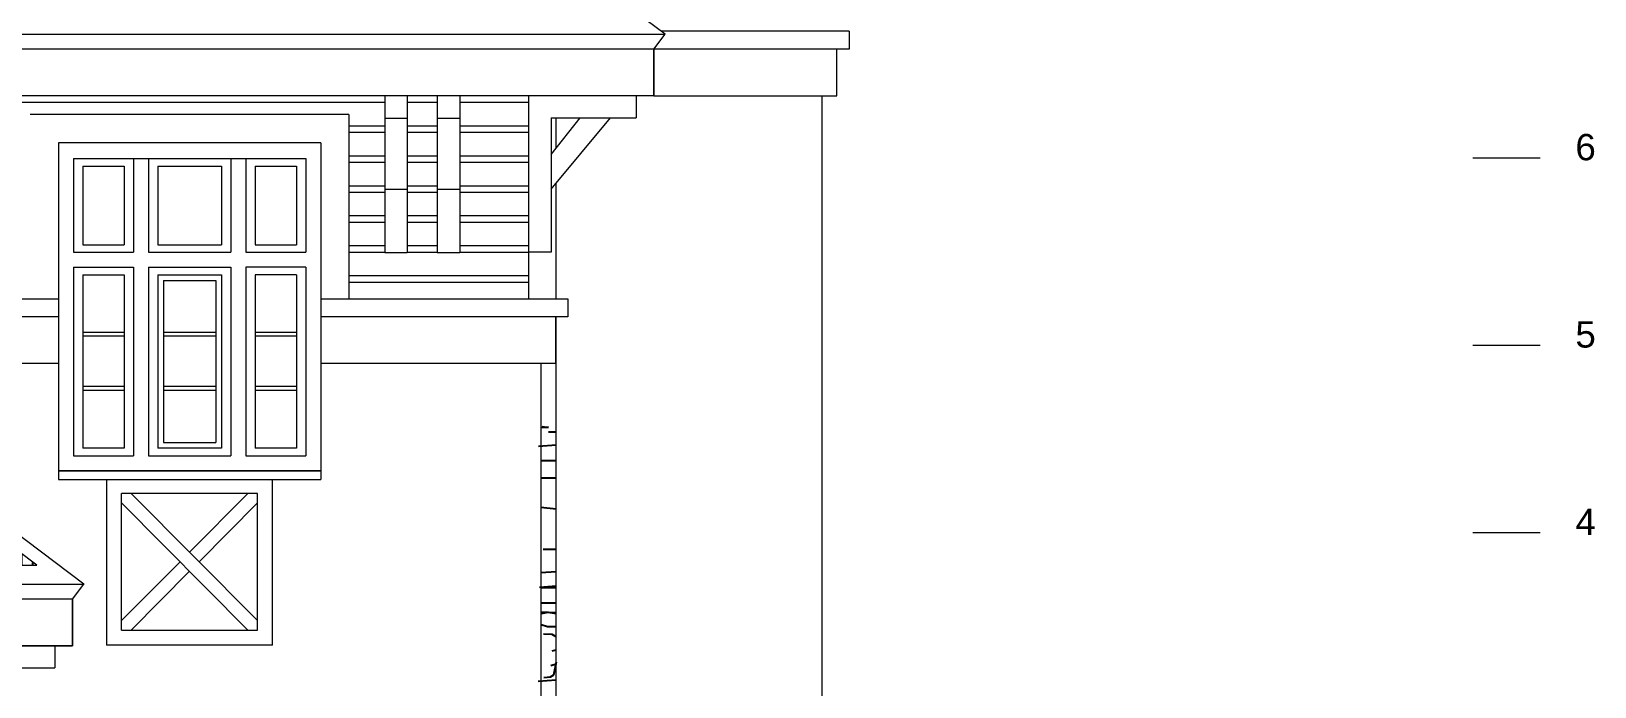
# Model space of a CAD drawing. Header units: millimetres. Extents: x 85048 to 158814, y 1395 to 38919.
# Drawn here: x 98593 to 106940, y 7123 to 10622 of the extents above; entities that cross this region are included whole.
import ezdxf

# ---------------------------------------------------------------- set-up
doc = ezdxf.new("R2010")
doc.units = ezdxf.units.MM
doc.layers.add('hatches', color=8, linetype='Continuous')
doc.layers.add('wall', color=5, linetype='Continuous')
doc.layers.add('txt', color=7, linetype='Continuous', lineweight=13)
doc.styles.get("Standard").update_dxf_attribs({"font": 'arial.ttf'})

msp = doc.modelspace()

# ---------------------------------------------------------------- hatches: boundary and pattern name
at = {"layer": 'hatches', "ltscale": 50, "true_color": 0x8f9991}
h = msp.add_hatch(dxfattribs=at)
h.set_pattern_fill('AR-RSHKE', color=252, scale=20, style=0)
h.set_pattern_definition([(180, (2172961.77, 1396843.22), (-510, 240), [120, -100, 140, -60, 180, -80]), (180, (2172841.77, 1396853.22), (-510, 240), [100, -380, 80, -120]), (180, (2172601.77, 1396828.22), (-510, 240), [60, -620]), (90, (2172961.77, 1396843.22), (170, 240), [230, -730]), (90, (2172841.77, 1396843.22), (170, 240), [225, -735]), (90, (2172741.77, 1396843.22), (170, 240), [210, -750]), (90, (2172601.77, 1396828.22), (170, 240), [230, -730]), (90, (2172541.77, 1396828.22), (170, 240), [230, -730]), (90, (2172361.77, 1396843.22), (170, 240), [220, -740])])
edge = h.paths.add_edge_path()
edge.add_arc((96180.7, 8877.1), 296.2, 333.85162, 443.80046)
edge.add_line((96212.7, 9171.6), (95831, 9865.2))
edge.add_line((95831, 9865.2), (98622.9, 7771.3))
edge.add_line((98622.9, 7771.3), (96983.4, 7771.3))
edge.add_line((96983.4, 7771.3), (96446.6, 8746.6))

# ---------------------------------------------------------------- linework, layer by layer
at = {"layer": 'hatches', "color": 252, "ltscale": 50, "true_color": 0x8f9991}
for p, q in [((101353.5, 8507.6, -889.3), (101313, 8504.7, -889.3)), ((101320.8, 8512.2, -889.3), (101347.5, 8509.3, -889.3)), ((101347.5, 8509.3, -889.3), (101353.5, 8509.7, -889.3)), ((101395.6, 8482.2, -889.3), (101353.5, 8482.2, -889.3)), ((101395.6, 8412.8, -889.3), (101300.7, 8406.1, -889.3)), ((101313, 8331.4, -666.4), (101395.6, 8331.4, -666.4)), ((101313, 8238.7, -447.4), (101395.6, 8238.7, -447.4)), ((101313, 8081.1, -670.2), (101395.6, 8072.4, -670.2)), ((101395.6, 7856.1, -666.4), (101326.2, 7856.1, -666.4)), ((101395.6, 7736.7, -666.4), (101313, 7730.8, -666.4)), ((101395.6, 7659.7, -443.6), (101306.4, 7653.4, -443.6)), ((101313, 7653.4, -443.6), (101395.6, 7653.4, -443.6)), ((101313, 7571.3, -224.5), (101395.6, 7571.3, -224.5)), ((101313, 7523.1, -443.6), (101395.6, 7519.1, -443.6)), ((101351.5, 7519.9, -443.6), (101314.8, 7511.4, -443.6)), ((101395.6, 7512.4, -443.6), (101351.5, 7519.9, -443.6)), ((101314.8, 7455.4, -443.6), (101348, 7445, -443.6)), ((101348, 7445, -443.6), (101389.5, 7444, -443.6)), ((101374.5, 7401.3, -443.6), (101327, 7403.2, -443.6)), ((101395.6, 7389.1, -443.6), (101374.5, 7401.3, -443.6)), ((101374.5, 7314.4, -443.6), (101395.6, 7320.7, -443.6)), ((101365.2, 7176.6, -443.6), (101382.4, 7187.3, -443.6)), ((101367, 7236.9, -443.6), (101395.6, 7245.5, -443.6)), ((101382.4, 7187.3, -443.6), (101396.1, 7256.2, -443.6)), ((101395.6, 7158.3, -443.6), (101298.9, 7151.4, -443.6)), ((101328.4, 7171.5, -443.6), (101365.2, 7176.6, -443.6))]:
    msp.add_line(p, q, dxfattribs=at)
at = {"layer": 'txt', "color": 8}
for p, q in [((106289.5, 9947.2, 2.6), (106649, 9947.2, 2.6)), ((106289.5, 8947.2, 2.6), (106649, 8947.2, 2.6)), ((106289.5, 7947.2, 2.6), (106649, 7947.2, 2.6))]:
    msp.add_line(p, q, dxfattribs=at)
at = {"layer": 'wall', "color": 250, "linetype": 'Continuous', "lineweight": 15, "ltscale": 0.13}
for p, q in [((101976.4, 10607.2, 2.2), (95614.7, 15378.5, 2.2)), ((89253, 10607.2, 2.2), (101976.4, 10607.2, 2.2)), ((101916.4, 10527.2, 2.2), (101976.4, 10607.2, 2.2)), ((102959.1, 10622.2, 2.2), (101956.4, 10622.2, 2.2)), ((102919.6, 10622.2, 2.2), (102813, 10622.2, 2.2)), ((102959.1, 10622.2, 4), (102959.1, 10527.2, 4)), ((101916.4, 10527.2, 2.2), (89313, 10527.2, 2.2)), ((101916.4, 10277.2, 2.2), (101916.4, 10527.2, 2.2)), ((101916.4, 10527.2, 2.2), (101916.4, 10277.2, 2.2)), ((102959.1, 10527.2, 2.2), (101916.4, 10527.2, 2.2)), ((102894.1, 10277.2, 4), (102894.1, 10527.2, 4)), ((101916.4, 10277.2, 2.2), (89313, 10277.2, 2.2)), ((100479.8, 10277.2, 0.3), (100479.8, 9440.2, 0.3)), ((100599.8, 10277.2, 0.3), (100599.8, 9440.2, 0.3)), ((100760.1, 10277.2, 2.2), (100760.1, 9440.2, 2.2)), ((100880.1, 10277.2, 2.2), (100880.1, 9440.2, 2.2)), ((101248.2, 10277.2, 2.2), (101248.2, 9193.2, 2.2)), ((101822.5, 10279.7, 3), (101822.5, 10159.7, 3)), ((101916.4, 10277.2, 2.2), (102894.1, 10277.2, 2.2)), ((102813, 10277.2, 2.2), (102813, 3897.2, 7.2)), ((100479.8, 10241.2, 2.2), (98396.1, 10241.2, 2.2)), ((100760.1, 10241.2, 2.2), (100599.8, 10241.2, 2.2)), ((101248.2, 10241.2, 2.2), (100880.1, 10241.2, 2.2)), ((98872.9, 7671.3, 2.2), (95613, 10116.2, 2.2)), ((100288, 10177.2, 2.2), (98587.9, 10177.2, 2.2)), ((100288, 10177.2, 2.2), (100288, 9193.2, 2.2)), ((100479.8, 10116.2, 2.2), (100288, 10116.2, 2.2)), ((100599.8, 10157.2, 0.3), (100479.8, 10157.2, 0.3)), ((100760.1, 10116.2, 2.2), (100599.8, 10116.2, 2.2)), ((100880.1, 10157.2, 2.2), (100760.1, 10157.2, 2.2)), ((101248.2, 10116.2, 2.2), (100880.1, 10116.2, 2.2)), ((101368.7, 10159.7, 3), (101822.5, 10159.7, 3)), ((101368.7, 10159.7, 3), (101368.7, 9442.6, 3)), ((101368.7, 9779.2, 3), (101685.4, 10159.7, 3)), ((101368.7, 9964.6, 3), (101522.6, 10159.7, 3)), ((101395.6, 9998.7, -41.3), (101395.6, 10159.7, -41.3)), ((98737.9, 10027.2, 2.2), (98738, 8230.2, 2.2)), ((100138, 10027.2, 2.2), (98737.9, 10027.2, 2.2)), ((100138, 10027.2, 2.2), (100138, 8230.2, 2.2)), ((100479.8, 10081.1, 2.2), (100288, 10081.1, 2.2)), ((100760.1, 10081.1, 2.2), (100599.8, 10081.1, 2.2)), ((101248.2, 10081.1, 2.2), (100880.1, 10081.1, 2.2)), ((98818.2, 9942.6, 2.2), (98818.2, 9442.7, 2.2)), ((98818.2, 9942.6, 2.2), (100058.2, 9942.6, 2.2)), ((99138.3, 9942.6, 2.2), (99138.3, 9482.8, 2.2)), ((99138.3, 9942.6, 2.2), (99138.3, 9442.7, 2.2)), ((99218.3, 9942.6, 2.2), (99218.3, 9442.7, 2.2)), ((99658, 9942.6, 2.2), (99658, 9442.7, 2.2)), ((99738, 9942.6, 2.2), (99738, 9442.7, 2.2)), ((99738, 9942.6, 2.2), (99738, 9442.7, 2.2)), ((100058.2, 9942.6, 2.2), (100058.2, 9442.7, 2.2)), ((100479.8, 9956.2, 2.2), (100288, 9956.2, 2.2)), ((100760.1, 9956.2, 2.2), (100599.8, 9956.2, 2.2)), ((101248.2, 9956.2, 2.2), (100880.1, 9956.2, 2.2)), ((98622.9, 7771.3, 2.2), (95831, 9865.2, 2.2)), ((98868.2, 9902.6, 2.2), (99088.3, 9902.6, 2.2)), ((98868.2, 9902.6, 2.2), (98868.2, 9482.8, 2.2)), ((99088.3, 9902.6, 2.2), (99088.3, 9482.8, 2.2)), ((99268.3, 9902.6, 2.2), (99608, 9902.6, 2.2)), ((99268.3, 9902.6, 2.2), (99268.3, 9482.8, 2.2)), ((99608, 9902.6, 2.2), (99608, 9482.8, 2.2)), ((99788, 9902.6, 2.2), (100008.2, 9902.6, 2.2)), ((99788, 9902.6, 2.2), (99788, 9482.8, 2.2)), ((100008.2, 9902.6, 2.2), (100008.2, 9482.8, 2.2)), ((100479.8, 9921.1, 2.2), (100288, 9921.1, 2.2)), ((100760.1, 9921.1, 2.2), (100599.8, 9921.1, 2.2)), ((101248.2, 9921.1, 2.2), (100880.1, 9921.1, 2.2)), ((100479.8, 9796.1, 2.2), (100288, 9796.1, 2.2)), ((100599.8, 9777.4, 0.3), (100479.8, 9777.4, 0.3)), ((100760.1, 9796.1, 2.2), (100599.8, 9796.1, 2.2)), ((100880.1, 9777.4, 2.2), (100760.1, 9777.4, 2.2)), ((101248.2, 9796.1, 2.2), (100880.1, 9796.1, 2.2)), ((101395.6, 9193.2, -41.3), (101395.6, 9811.5, -41.3)), ((100479.8, 9761, 2.2), (100288, 9761, 2.2)), ((100760.1, 9761, 2.2), (100599.8, 9761, 2.2)), ((101248.2, 9761, 2.2), (100880.1, 9761, 2.2)), ((100479.8, 9636.1, 2.2), (100288, 9636.1, 2.2)), ((100479.8, 9601, 2.2), (100288, 9601, 2.2)), ((100760.1, 9636.1, 2.2), (100599.8, 9636.1, 2.2)), ((100760.1, 9601, 2.2), (100599.8, 9601, 2.2)), ((101248.2, 9636.1, 2.2), (100880.1, 9636.1, 2.2)), ((101248.2, 9601, 2.2), (100880.1, 9601, 2.2)), ((98818.2, 9442.7, 2.2), (99138.3, 9442.7, 2.2)), ((98818.2, 9442.7, 2.2), (99138.3, 9442.7, 2.2)), ((98868.2, 9482.8, 2.2), (99088.3, 9482.8, 2.2)), ((99218.3, 9482.8, 2.2), (99218.3, 9442.7, 2.2)), ((99218.3, 9442.7, 2.2), (99658, 9442.7, 2.2)), ((99268.3, 9482.8, 2.2), (99608, 9482.8, 2.2)), ((99738, 9442.7, 2.2), (100058.2, 9442.7, 2.2)), ((99788, 9482.8, 2.2), (100008.2, 9482.8, 2.2)), ((100479.8, 9476, 2.2), (100288, 9476, 2.2)), ((100479.8, 9440.9, 2.2), (100288, 9440.9, 2.2)), ((100599.8, 9440.2, 0.3), (100479.8, 9440.2, 0.3)), ((100760.1, 9476, 2.2), (100599.8, 9476, 2.2)), ((100760.1, 9440.9, 2.2), (100599.8, 9440.9, 2.2)), ((100880.1, 9440.2, 2.2), (100760.1, 9440.2, 2.2)), ((101248.2, 9476, 2.2), (100880.1, 9476, 2.2)), ((101248.2, 9440.9, 2.2), (100880.1, 9440.9, 2.2)), ((101368.7, 9442.6, 3), (101249, 9442.6, 3)), ((98818.2, 9362.7, 2.2), (98818.2, 8356.2, 2.2)), ((98818.2, 9362.7, 2.2), (99138.3, 9362.7, 2.2)), ((98818.2, 9362.7, 2.2), (99138.3, 9362.7, 2.2)), ((99138.3, 9362.7, 2.2), (99138.3, 8356.2, 2.2)), ((99138.3, 9362.7, 2.2), (99138.3, 8356.2, 2.2)), ((99218.3, 9362.7, 2.2), (99658, 9362.7, 2.2)), ((99218.3, 9362.7, 2.2), (99218.3, 8356.2, 2.2)), ((99218.3, 9362.7, 2.2), (99658, 9362.7, 2.2)), ((99218.3, 9362.7, 2.2), (99218.3, 8356.2, 2.2)), ((99658, 9362.7, 2.2), (99658, 8356.2, 2.2)), ((99658, 9362.7, 2.2), (99658, 8356.2, 2.2)), ((99738, 9362.7, 2.2), (99738, 8356.2, 2.2)), ((99738, 9362.7, 2.2), (99738, 8356.2, 2.2)), ((100058.2, 9362.7, 2.2), (99738, 9362.7, 2.2)), ((100058.2, 9362.7, 2.2), (99738, 9362.7, 2.2)), ((100058.2, 9362.7, 2.2), (100058.2, 8356.2, 2.2)), ((98868.2, 9322.5, 2.2), (98868.2, 8396.2, 2.2)), ((98868.2, 9322.5, 2.2), (99088.3, 9322.5, 2.2)), ((99088.3, 9322.5, 2.2), (99088.3, 8396.2, 2.2)), ((99268.3, 9322.5, 2.2), (99268.3, 8396.2, 2.2)), ((99268.3, 9322.5, 2.2), (99608, 9322.5, 2.2)), ((99268.3, 9322.5, 2.2), (99268.3, 8396.2, 2.2)), ((99268.3, 9322.5, 2.2), (99608, 9322.5, 2.2)), ((99298.3, 9292.5, 2.2), (99298.3, 8426.2, 2.2)), ((99298.3, 9292.5, 2.2), (99578, 9292.5, 2.2)), ((99578, 9292.5, 2.2), (99578, 8426.2, 2.2)), ((99608, 9322.5, 2.2), (99608, 8396.2, 2.2)), ((99608, 9322.5, 2.2), (99608, 8396.2, 2.2)), ((99788, 9322.5, 2.2), (99788, 8396.2, 2.2)), ((100008.2, 9322.5, 2.2), (99788, 9322.5, 2.2)), ((100008.2, 9322.5, 2.2), (100008.2, 8396.2, 2.2)), ((101248.2, 9316, 2.2), (100288, 9316, 2.2)), ((101248.2, 9280.9, 2.2), (100288, 9280.9, 2.2)), ((96843.7, 9193.2, 2.2), (98737.9, 9193.2, 2.2)), ((100138, 9193.2, 2.2), (101458.1, 9193.2, 2.2)), ((101458.1, 9193.2, 2.2), (101458.1, 9098.2, 2.2)), ((98737.9, 9098.2, 2.2), (96970.3, 9098.2, 2.2)), ((101458.1, 9098.2, 2.2), (100138, 9098.2, 2.2)), ((101393.1, 8848.2, 2.2), (101393.1, 9098.2, 2.2)), ((101395.6, 2847.2, -41.3), (101395.6, 9098.2, -41.3)), ((99088.3, 9013.8, 2.2), (98868.2, 9013.8, 2.2)), ((99088.3, 8993.8, 2.2), (98868.2, 8993.8, 2.2)), ((99578, 9013.8, 2.2), (99298.3, 9013.8, 2.2)), ((99578, 8993.8, 2.2), (99298.3, 8993.8, 2.2)), ((100008.2, 9013.8, 2.2), (99788, 9013.8, 2.2)), ((100008.2, 8993.8, 2.2), (99788, 8993.8, 2.2)), ((98738, 8848.2, 2.2), (97303.6, 8848.2, 2.2)), ((101393.1, 8848.2, 2.2), (100138, 8848.2, 2.2)), ((101313, 8848.2, 2.2), (101313, 3897.2, 2.2)), ((99088.3, 8725, 2.2), (98868.2, 8725, 2.2)), ((99088.3, 8705, 2.2), (98868.2, 8705, 2.2)), ((99578, 8725, 2.2), (99298.3, 8725, 2.2)), ((99578, 8705, 2.2), (99298.3, 8705, 2.2)), ((100008.2, 8725, 2.2), (99788, 8725, 2.2)), ((100008.2, 8705, 2.2), (99788, 8705, 2.2)), ((98818.2, 8356.2, 2.2), (99138.3, 8356.2, 2.2)), ((99088.3, 8396.2, 2.2), (98868.2, 8396.2, 2.2)), ((99218.3, 8356.2, 2.2), (99658, 8356.2, 2.2)), ((99608, 8396.2, 2.2), (99268.3, 8396.2, 2.2)), ((99298.3, 8426.2, 2.2), (99578, 8426.2, 2.2)), ((99738, 8356.2, 2.2), (100058.2, 8356.2, 2.2)), ((100008.2, 8396.2, 2.2), (99788, 8396.2, 2.2)), ((100138, 8276.2, 2.2), (98738, 8276.2, 2.2)), ((98738, 8276.2, 2.2), (100138, 8276.2, 2.2)), ((98738, 8230.2, 2.2), (100138, 8230.2, 2.2)), ((98995.2, 8230.2, 2.2), (98995.2, 7345.2, 2.2)), ((99880.2, 7345.2, 2.2), (99880.2, 8230.2, 2.2)), ((99800.2, 8155.2, 2.2), (99075.2, 8155.2, 2.2)), ((99075.2, 7425.2, 2.2), (99075.2, 8155.2, 2.2)), ((99749.5, 7425.2, 1.6), (99075.2, 8104.1, 2.1)), ((99800.2, 7476.3, 1.6), (99126, 8155.2, 2.1)), ((99749.5, 8155.2, 2.1), (99437.7, 7841.3, 1.9)), ((99800.2, 8104.1, 2.1), (99488.5, 7790.2, 1.9)), ((99800.2, 7425.2, 2.2), (99800.2, 8155.2, 2.2)), ((101313, 8055.9, 2.2), (101313, 3897.2, 2.2)), ((96983.4, 7771.3, 2.2), (98622.9, 7771.3, 2.2)), ((99387, 7790.2, 1.9), (99075.2, 7476.3, 1.6)), ((99437.7, 7739.1, 1.9), (99126, 7425.2, 1.6)), ((95259.5, 7671.3, 2.2), (98875.5, 7671.3, 2.2)), ((98812.9, 7591.3, 2.2), (98872.9, 7671.3, 2.2)), ((98812.9, 7591.3, 2.2), (95259.5, 7591.3, 2.2)), ((98813, 7591.3, 2.2), (98813, 7341.3, 2.2)), ((98813, 7341.2, 2.2), (98813, 7591.2, 2.2)), ((99880.2, 7345.2, 2.2), (98995.2, 7345.2, 2.2)), ((99075.2, 7425.2, 1.6), (99800.2, 7425.2, 1.6)), ((95359.5, 7341.3, 2.2), (98813, 7341.3, 2.2)), ((98813, 7341.3, 2.2), (95359.5, 7341.3, 2.2)), ((98719, 7343.7, 3), (98719, 7223.7, 3)), ((98265.2, 7223.7, 3), (98719, 7223.7, 3))]:
    msp.add_line(p, q, dxfattribs=at)

# ---------------------------------------------------------------- texts
at = {"layer": 'txt', "color": 8, "char_height": 140.4, "attachment_point": 4}
for s, insert in [('6', (106836.3, 10002.8, 2.6)), ('5', (106836.3, 9002.8, 2.6)), ('4', (106836.3, 8002.8, 2.6))]:
    msp.add_mtext(s, dxfattribs=dict(at, insert=insert))

doc.saveas('drawing.dxf')
